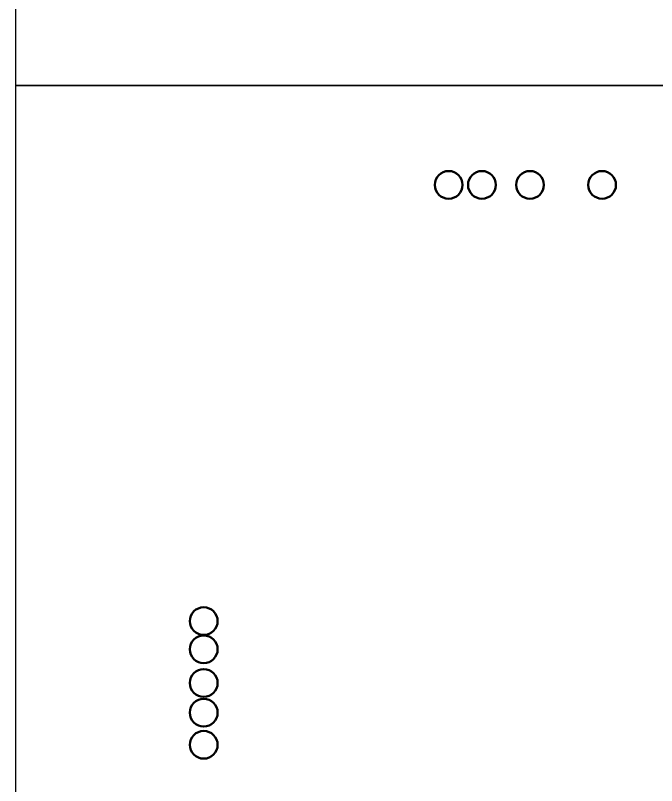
# Model space of a CAD drawing. Header units: millimetres. Extents: x -70132 to 394080, y -1879526 to 121974.
# Drawn here: x -66720 to 37320, y -134657 to -9601 of the extents above; entities that cross this region are included whole.
import ezdxf

# ---------------------------------------------------------------- set-up
doc = ezdxf.new("R2010")
doc.units = ezdxf.units.MM
doc.layers.add('000 - 0_SYM_DWG_GRID-BUBBLE_MAIN_COLOR_251', color=251, linetype='Continuous')
doc.layers.add('S-GRID-IDEN', color=3, linetype='Continuous', lineweight=50)
doc.layers.get('000 - 0_SYM_DWG_GRID-BUBBLE_MAIN_COLOR_251').off()

# ---------------------------------------------------------------- blocks, each defined once
blk = doc.blocks.new('Grid - 100 Scale-586761-4180-01 - PLATFORM LEVEL PLAN - REFLECTED CEILING PLAN')
at = {"layer": 'S-GRID-IDEN'}
blk.add_circle((0, 0), 4.5, dxfattribs=at)
blk = doc.blocks.new('A$C3c65e75f')
at = {"layer": '000 - 0_SYM_DWG_GRID-BUBBLE_MAIN_COLOR_251', "xscale": 499.9999999999994, "yscale": 499.9999999999994, "zscale": 499.9999999999994}
for p in [(-106500, 78572), (-101100, 78572), (-93300, 78572), (-81600, 78572)]:
    blk.add_blockref('Grid - 100 Scale-586761-4180-01 - PLATFORM LEVEL PLAN - REFLECTED CEILING PLAN', p, dxfattribs=at)
at = {"layer": '000 - 0_SYM_DWG_GRID-BUBBLE_MAIN_COLOR_251', "xscale": 500.0000000000013, "yscale": 500.0000000000013, "zscale": 500.0000000000013, "rotation": 90}
for p in [(-146237, 7740), (-146237, 3175), (-146237, -2300), (-146237, -7119), (-146237, -12340)]:
    blk.add_blockref('Grid - 100 Scale-586761-4180-01 - PLATFORM LEVEL PLAN - REFLECTED CEILING PLAN', p, dxfattribs=at)

msp = doc.modelspace()

# ---------------------------------------------------------------- linework, layer by layer
at = {"color": 1}
for points in [[(-66720.1, -20990.4), (356364.1, -20990.4), (356364.1, 121973.8), (-66720.1, 121973.8)], [(-66720.1, -163954.7), (356364.1, -163954.7), (356364.1, -20990.4), (-66720.1, -20990.4)]]:
    msp.add_lwpolyline(points, close=True, dxfattribs=at)

# ---------------------------------------------------------------- block references
msp.add_blockref('A$C3c65e75f', (110077.3, -115692.3))

doc.saveas('drawing.dxf')
